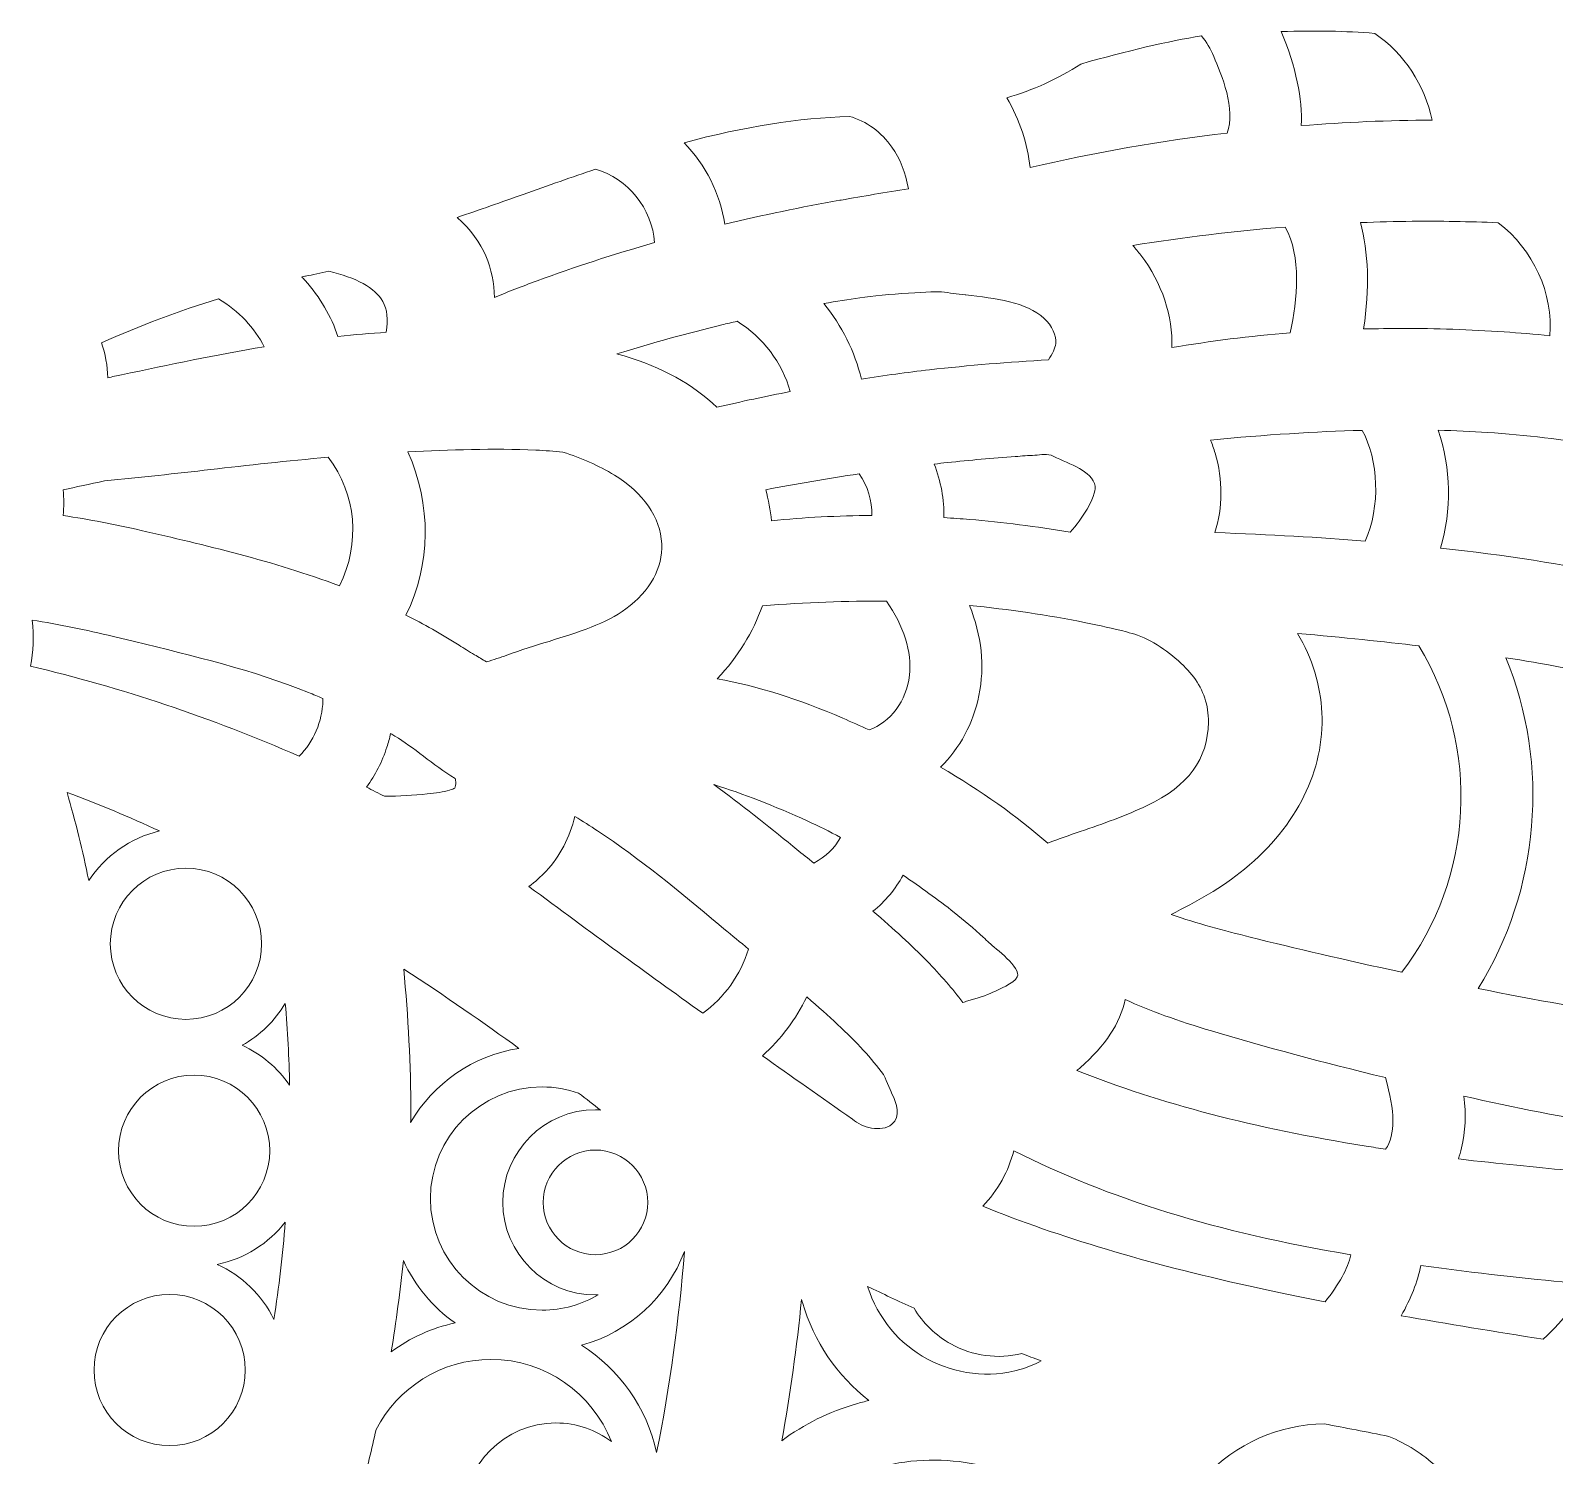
# Model space of a CAD drawing. Header units: millimetres. Extents: x -1647 to 2455, y -685 to 37.
# Drawn here: x 1349.3 to 1462.7, y -352.9 to -246.8 of the extents above; entities that cross this region are included whole.
import ezdxf

# ---------------------------------------------------------------- set-up
doc = ezdxf.new("R2010")
doc.units = ezdxf.units.MM
doc.header["$MEASUREMENT"] = 0
doc.layers.add('Layer 5', color=7, linetype='Continuous')

msp = doc.modelspace()

# ---------------------------------------------------------------- linework, layer by layer
at = {"layer": 'Layer 5', "lineweight": 0}
for points, knots in [([(1436.45, -247.22), (1436.82, -247.67), (1437.13, -248.18), (1437.37, -248.75), (1437.37, -248.75), (1437.37, -248.75), (1437.37, -248.75), (1437.92, -250.07), (1439.04, -252.71), (1438.35, -254.45), (1433.42, -255.04), (1428.5, -255.9), (1423.7, -257.02), (1423.51, -255.28), (1422.91, -253.47), (1421.96, -251.82), (1423.91, -251.27), (1425.75, -250.42), (1427.46, -249.31), (1430.89, -248.34), (1434.05, -247.6), (1436.45, -247.22)], [0, 0, 0, 0, 1, 1, 1, 2, 2, 2, 3, 3, 3, 4, 4, 4, 5, 5, 5, 6, 6, 6, 7, 7, 7, 7]), ([(1449.35, -247.03), (1451.55, -248.55), (1453.08, -250.89), (1453.61, -253.48), (1450.4, -253.5), (1447.13, -253.65), (1443.88, -253.9), (1443.98, -251.9), (1443.48, -249.56), (1442.39, -246.9), (1444.9, -246.81), (1447.18, -246.86), (1449.35, -247.03)], [0, 0, 0, 0, 1, 1, 1, 2, 2, 2, 3, 3, 3, 4, 4, 4, 4]), ([(1409.62, -259.44), (1409.62, -259.44), (1409.52, -259.46), (1409.52, -259.46), (1406.68, -259.96), (1403.81, -260.56), (1400.96, -261.24), (1400.6, -258.94), (1399.54, -256.83), (1397.93, -255.17), (1402.49, -253.96), (1406.45, -253.34), (1410.24, -253.21), (1411.5, -253.56), (1412.64, -254.39), (1413.41, -255.5), (1414.01, -256.36), (1414.43, -257.43), (1414.64, -258.61), (1412.94, -258.86), (1411.26, -259.16), (1409.62, -259.44)], [0, 0, 0, 0, 1, 1, 1, 2, 2, 2, 3, 3, 3, 4, 4, 4, 5, 5, 5, 6, 6, 6, 7, 7, 7, 7]), ([(1385.95, -259.02), (1387.86, -258.34), (1389.59, -257.73), (1391.33, -257.15), (1393.76, -257.83), (1395.55, -260.07), (1395.74, -262.61), (1392.67, -263.49), (1389.74, -264.44), (1387, -265.45), (1385.85, -265.88), (1384.79, -266.29), (1383.82, -266.69), (1383.75, -264.53), (1383.09, -262.6), (1381.05, -260.73), (1382.71, -260.17), (1384.35, -259.59), (1385.95, -259.02)], [0, 0, 0, 0, 1, 1, 1, 2, 2, 2, 3, 3, 3, 4, 4, 4, 5, 5, 5, 6, 6, 6, 6]), ([(1442.68, -261.45), (1443.92, -263.66), (1443.57, -266.84), (1443.06, -269.33), (1440.05, -269.57), (1437.09, -269.94), (1434.24, -270.43), (1434.33, -268.08), (1433.52, -265.64), (1431.94, -263.55), (1431.75, -263.3), (1431.55, -263.06), (1431.34, -262.82), (1435.1, -262.21), (1438.9, -261.75), (1442.68, -261.45)], [0, 0, 0, 0, 1, 1, 1, 2, 2, 2, 3, 3, 3, 4, 4, 4, 5, 5, 5, 5]), ([(1462.38, -269.55), (1461.25, -269.43), (1460.11, -269.33), (1458.98, -269.26), (1456.44, -269.09), (1453.89, -269), (1451.41, -269), (1450.48, -269), (1449.53, -269.02), (1448.52, -269.04), (1448.97, -265.98), (1448.89, -263.33), (1448.28, -261.12), (1449.61, -261.07), (1450.88, -261.04), (1452.13, -261.02), (1454.21, -261), (1456.36, -261.04), (1458.54, -261.13), (1461.16, -263.1), (1462.65, -266.43), (1462.38, -269.55)], [0, 0, 0, 0, 1, 1, 1, 2, 2, 2, 3, 3, 3, 4, 4, 4, 5, 5, 5, 6, 6, 6, 7, 7, 7, 7]), ([(1369.71, -265.12), (1369.71, -265.12), (1369.74, -265.11), (1369.74, -265.11), (1370.3, -265), (1370.89, -264.89), (1371.48, -264.74), (1373.52, -265.2), (1374.94, -266), (1375.5, -266.99), (1375.83, -267.57), (1375.92, -268.34), (1375.76, -269.29), (1374.6, -269.36), (1373.42, -269.46), (1372.16, -269.6), (1371.67, -268.11), (1370.84, -266.68), (1369.72, -265.42), (1369.64, -265.33), (1369.56, -265.25), (1369.48, -265.16), (1369.56, -265.15), (1369.63, -265.13), (1369.71, -265.12)], [0, 0, 0, 0, 1, 1, 1, 2, 2, 2, 3, 3, 3, 4, 4, 4, 5, 5, 5, 6, 6, 6, 7, 7, 7, 8, 8, 8, 8]), ([(1418.9, -266.5), (1421.12, -266.76), (1423.41, -267.03), (1424.74, -268.25), (1425.33, -268.79), (1425.68, -269.56), (1425.6, -270.13), (1425.56, -270.47), (1425.35, -270.88), (1425.07, -271.34), (1422.12, -271.5), (1419.14, -271.75), (1416.21, -272.08), (1414.55, -272.27), (1412.84, -272.5), (1411.13, -272.77), (1410.65, -270.72), (1409.69, -268.8), (1408.34, -267.15), (1409.27, -266.99), (1410.16, -266.84), (1411.02, -266.71), (1412.79, -266.44), (1416.86, -266.23), (1417.1, -266.27), (1417.68, -266.36), (1418.28, -266.43), (1418.85, -266.49), (1418.85, -266.49), (1418.9, -266.5), (1418.9, -266.5)], [0, 0, 0, 0, 1, 1, 1, 2, 2, 2, 3, 3, 3, 4, 4, 4, 5, 5, 5, 6, 6, 6, 7, 7, 7, 8, 8, 8, 9, 9, 9, 10, 10, 10, 10]), ([(1363.28, -266.79), (1364.77, -267.69), (1365.99, -268.98), (1366.68, -270.37), (1363.14, -270.95), (1359.63, -271.69), (1356.05, -272.46), (1355.71, -272.53), (1355.38, -272.6), (1355.04, -272.67), (1355.01, -271.78), (1354.85, -270.9), (1354.56, -270.07), (1357.44, -268.79), (1360.37, -267.69), (1363.28, -266.79)], [0, 0, 0, 0, 1, 1, 1, 2, 2, 2, 3, 3, 3, 4, 4, 4, 5, 5, 5, 5]), ([(1400.74, -268.74), (1401.12, -268.64), (1401.5, -268.56), (1401.88, -268.47), (1401.88, -268.47), (1401.88, -268.47), (1401.88, -268.47), (1403.8, -269.63), (1405.25, -271.55), (1405.83, -273.7), (1404.03, -274.05), (1402.21, -274.44), (1400.38, -274.87), (1398.6, -273.17), (1396.28, -271.89), (1393.48, -271.05), (1393.3, -271), (1393.12, -270.95), (1392.94, -270.89), (1395.63, -270.06), (1398.2, -269.35), (1400.74, -268.74)], [0, 0, 0, 0, 1, 1, 1, 2, 2, 2, 3, 3, 3, 4, 4, 4, 5, 5, 5, 6, 6, 6, 7, 7, 7, 7]), ([(1448.4, -276.59), (1449.66, -278.74), (1449.77, -282.31), (1448.64, -284.83), (1445.23, -284.56), (1441.62, -284.36), (1437.44, -284.2), (1438.04, -282.36), (1438.06, -280.28), (1437.46, -278.29), (1437.37, -277.96), (1437.25, -277.63), (1437.11, -277.31), (1441.23, -276.92), (1444.94, -276.68), (1448.4, -276.59)], [0, 0, 0, 0, 1, 1, 1, 2, 2, 2, 3, 3, 3, 4, 4, 4, 5, 5, 5, 5]), ([(1466.09, -277.76), (1467.97, -280.53), (1468.54, -284.2), (1467.63, -287.43), (1463.43, -286.56), (1459.03, -285.88), (1454.24, -285.35), (1455.09, -282.56), (1455.02, -279.39), (1454.07, -276.58), (1455.32, -276.62), (1456.55, -276.67), (1457.73, -276.75), (1460.61, -276.93), (1463.42, -277.27), (1466.09, -277.76)], [0, 0, 0, 0, 1, 1, 1, 2, 2, 2, 3, 3, 3, 4, 4, 4, 5, 5, 5, 5]), ([(1377.37, -278.19), (1380.48, -278.04), (1383.74, -277.92), (1386.91, -278.06), (1387.58, -278.09), (1388.26, -278.14), (1388.92, -278.21), (1390.29, -278.64), (1391.55, -279.2), (1392.75, -279.93), (1394.9, -281.23), (1396.18, -283.09), (1396.27, -285.03), (1396.36, -286.83), (1395.41, -288.55), (1393.6, -289.89), (1392.14, -290.98), (1390.07, -291.62), (1387.88, -292.3), (1386.86, -292.61), (1385.8, -292.94), (1384.75, -293.33), (1384.26, -293.51), (1383.75, -293.67), (1383.22, -293.83), (1382.93, -293.65), (1382.63, -293.47), (1382.34, -293.3), (1381.94, -293.06), (1381.55, -292.82), (1381.18, -292.59), (1379.85, -291.75), (1378.55, -291.01), (1377.23, -290.34), (1379.1, -286.58), (1379.14, -282.12), (1377.37, -278.19)], [0, 0, 0, 0, 1, 1, 1, 2, 2, 2, 3, 3, 3, 4, 4, 4, 5, 5, 5, 6, 6, 6, 7, 7, 7, 8, 8, 8, 9, 9, 9, 10, 10, 10, 11, 11, 11, 12, 12, 12, 12]), ([(1351.71, -281.02), (1352.67, -280.81), (1353.68, -280.59), (1354.8, -280.35), (1357.45, -280.1), (1360.11, -279.8), (1362.7, -279.51), (1365.39, -279.2), (1368.42, -278.86), (1371.45, -278.59), (1373.55, -281.36), (1373.85, -285), (1372.28, -288.17), (1367.37, -286.31), (1362.14, -285.11), (1357.51, -284.04), (1355.59, -283.6), (1353.64, -283.22), (1351.71, -282.93), (1351.78, -282.3), (1351.78, -281.65), (1351.71, -281.02)], [0, 0, 0, 0, 1, 1, 1, 2, 2, 2, 3, 3, 3, 4, 4, 4, 5, 5, 5, 6, 6, 6, 7, 7, 7, 7]), ([(1427.94, -282.45), (1427.57, -283.06), (1427.15, -283.64), (1426.67, -284.18), (1424.15, -283.75), (1421.63, -283.42), (1419.18, -283.22), (1418.57, -283.17), (1417.94, -283.13), (1417.28, -283.09), (1417.3, -281.75), (1417.05, -280.38), (1416.56, -279.1), (1416.88, -279.06), (1417.2, -279.03), (1417.52, -278.99), (1419.21, -278.81), (1420.89, -278.66), (1422.59, -278.54), (1423.08, -278.5), (1423.56, -278.47), (1424.05, -278.44), (1424.51, -278.41), (1424.99, -278.3), (1425.41, -278.51), (1426.06, -278.84), (1426.75, -279.08), (1427.38, -279.44), (1427.85, -279.71), (1428.47, -280.17), (1428.54, -280.75), (1428.56, -280.92), (1428.54, -281.42), (1427.94, -282.45)], [0, 0, 0, 0, 1, 1, 1, 2, 2, 2, 3, 3, 3, 4, 4, 4, 5, 5, 5, 6, 6, 6, 7, 7, 7, 8, 8, 8, 9, 9, 9, 10, 10, 10, 11, 11, 11, 11]), ([(1404.01, -281.01), (1406.27, -280.57), (1408.6, -280.18), (1410.97, -279.83), (1411.6, -280.74), (1411.94, -281.85), (1411.92, -282.93), (1409.37, -282.94), (1406.86, -283.07), (1404.44, -283.32), (1404.36, -282.53), (1404.21, -281.76), (1404.01, -281.01)], [0, 0, 0, 0, 1, 1, 1, 2, 2, 2, 3, 3, 3, 4, 4, 4, 4]), ([(1412.99, -289.32), (1414.29, -291.14), (1414.9, -293.08), (1414.71, -294.83), (1414.5, -296.72), (1413.29, -298.34), (1411.7, -298.9), (1411.06, -298.59), (1410.4, -298.3), (1409.74, -298.02), (1406.44, -296.59), (1403.36, -295.63), (1400.4, -295.08), (1401.96, -293.44), (1403.08, -291.62), (1403.76, -289.66), (1407.02, -289.39), (1410.05, -289.28), (1412.99, -289.32)], [0, 0, 0, 0, 1, 1, 1, 2, 2, 2, 3, 3, 3, 4, 4, 4, 5, 5, 5, 6, 6, 6, 6]), ([(1436.96, -298.32), (1436.93, -301.08), (1435.48, -303.05), (1432.4, -304.53), (1430.86, -305.27), (1429.12, -305.88), (1427.43, -306.46), (1426.64, -306.74), (1425.82, -307.02), (1425, -307.33), (1422.71, -305.32), (1420.03, -303.42), (1417.02, -301.67), (1418.47, -300.24), (1419.47, -298.4), (1419.88, -296.34), (1420.33, -294.15), (1420.09, -291.9), (1419.18, -289.63), (1422.09, -289.91), (1424.99, -290.34), (1427.83, -290.91), (1428.85, -291.12), (1429.87, -291.34), (1430.87, -291.6), (1431.15, -291.67), (1431.42, -291.75), (1431.69, -291.84), (1433.01, -292.32), (1434.31, -293.3), (1435.29, -294.29), (1436.13, -295.15), (1436.73, -296.2), (1436.9, -297.4), (1436.95, -297.7), (1436.97, -298.01), (1436.96, -298.32)], [0, 0, 0, 0, 1, 1, 1, 2, 2, 2, 3, 3, 3, 4, 4, 4, 5, 5, 5, 6, 6, 6, 7, 7, 7, 8, 8, 8, 9, 9, 9, 10, 10, 10, 11, 11, 11, 12, 12, 12, 12]), ([(1349.4, -290.72), (1351.38, -291.03), (1353.41, -291.44), (1355.45, -291.94), (1355.45, -291.94), (1357.03, -292.32), (1357.03, -292.32), (1361.37, -293.37), (1365.85, -294.45), (1369.98, -296.11), (1370.33, -296.25), (1370.69, -296.4), (1371.05, -296.56), (1371.05, -296.61), (1371.05, -296.65), (1371.05, -296.7), (1371, -298.29), (1370.36, -299.77), (1369.28, -300.85), (1362.73, -297.99), (1356.01, -295.74), (1349.28, -294.15), (1349.51, -293.08), (1349.55, -291.92), (1349.4, -290.72)], [0, 0, 0, 0, 1, 1, 1, 2, 2, 2, 3, 3, 3, 4, 4, 4, 5, 5, 5, 6, 6, 6, 7, 7, 7, 8, 8, 8, 8]), ([(1439.66, -309.26), (1443.57, -306.02), (1445.61, -301.89), (1445.41, -297.63), (1445.32, -295.56), (1444.7, -293.55), (1443.6, -291.71), (1447.1, -292.02), (1449.97, -292.32), (1452.64, -292.64), (1457.24, -300.26), (1456.73, -309.89), (1451.37, -316.94), (1447.06, -316.01), (1443.45, -315.17), (1440.07, -314.32), (1438.15, -313.84), (1436.15, -313.32), (1434.19, -312.63), (1436.04, -311.71), (1437.96, -310.67), (1439.66, -309.26)], [0, 0, 0, 0, 1, 1, 1, 2, 2, 2, 3, 3, 3, 4, 4, 4, 5, 5, 5, 6, 6, 6, 7, 7, 7, 7]), ([(1457.05, -318.14), (1461.62, -310.82), (1462.39, -301.49), (1459.11, -293.52), (1461.89, -293.96), (1464.48, -294.44), (1466.99, -294.98), (1468.78, -295.38), (1470.51, -295.79), (1472.13, -296.22), (1474.86, -298.96), (1476.84, -302.94), (1477.72, -307.45), (1478.1, -309.38), (1479.11, -315.85), (1476.86, -319.93), (1476.53, -319.97), (1476.21, -320.01), (1475.91, -320.05), (1474.88, -320.17), (1474.1, -320.27), (1473.54, -320.35), (1472.26, -320.36), (1470.95, -320.3), (1469.65, -320.18), (1465.41, -319.79), (1461.26, -319.01), (1457.05, -318.14)], [0, 0, 0, 0, 1, 1, 1, 2, 2, 2, 3, 3, 3, 4, 4, 4, 5, 5, 5, 6, 6, 6, 7, 7, 7, 8, 8, 8, 9, 9, 9, 9]), ([(1376.41, -299.35), (1377.08, -299.76), (1377.79, -300.29), (1378.53, -300.85), (1379.29, -301.42), (1380.06, -302), (1380.89, -302.52), (1380.9, -302.57), (1380.92, -302.62), (1380.92, -302.64), (1380.94, -302.89), (1380.95, -302.91), (1380.87, -303.24), (1380.79, -303.27), (1380.66, -303.33), (1380.47, -303.38), (1380.02, -303.52), (1379.45, -303.59), (1378.81, -303.66), (1377.8, -303.77), (1376.74, -303.83), (1375.64, -303.84), (1375.19, -303.61), (1374.74, -303.38), (1374.29, -303.16), (1374.95, -302.26), (1375.46, -301.26), (1375.81, -300.19), (1375.92, -299.86), (1376.01, -299.51), (1376.09, -299.16), (1376.2, -299.23), (1376.3, -299.29), (1376.41, -299.35)], [0, 0, 0, 0, 1, 1, 1, 2, 2, 2, 3, 3, 3, 4, 4, 4, 5, 5, 5, 6, 6, 6, 7, 7, 7, 8, 8, 8, 9, 9, 9, 10, 10, 10, 11, 11, 11, 11]), ([(1353.62, -310.12), (1353.17, -307.91), (1352.63, -305.72), (1352, -303.55), (1354.37, -304.43), (1356.66, -305.39), (1358.89, -306.42), (1356.7, -306.93), (1354.82, -308.29), (1353.62, -310.12)], [0, 0, 0, 0, 1, 1, 1, 2, 2, 2, 3, 3, 3, 3]), ([(1407.15, -305.69), (1407.95, -306.06), (1408.75, -306.46), (1409.58, -306.9), (1409.18, -307.66), (1408.47, -308.34), (1407.59, -308.81), (1407.17, -308.47), (1406.74, -308.13), (1406.32, -307.79), (1406.32, -307.79), (1406.03, -307.55), (1406.03, -307.55), (1404.13, -306.01), (1402.19, -304.45), (1400.16, -302.97), (1402.32, -303.64), (1404.63, -304.55), (1407.15, -305.69)], [0, 0, 0, 0, 1, 1, 1, 2, 2, 2, 3, 3, 3, 4, 4, 4, 5, 5, 5, 6, 6, 6, 6]), ([(1400.51, -313.38), (1400.51, -313.38), (1400.9, -313.7), (1400.9, -313.7), (1401.5, -314.21), (1402.12, -314.71), (1402.73, -315.21), (1402.15, -317.13), (1400.92, -318.85), (1399.32, -319.99), (1395.14, -317), (1390.99, -313.97), (1386.38, -310.55), (1386.85, -310.21), (1387.27, -309.83), (1387.66, -309.42), (1388.69, -308.31), (1389.43, -306.88), (1389.8, -305.34), (1390.39, -305.7), (1390.95, -306.05), (1391.5, -306.41), (1394.65, -308.48), (1397.62, -310.97), (1400.51, -313.38)], [0, 0, 0, 0, 1, 1, 1, 2, 2, 2, 3, 3, 3, 4, 4, 4, 5, 5, 5, 6, 6, 6, 7, 7, 7, 8, 8, 8, 8]), ([(1360.85, -320.45), (1357.75, -320.45), (1355.22, -317.93), (1355.22, -314.82), (1355.22, -311.72), (1357.75, -309.19), (1360.85, -309.19), (1363.96, -309.19), (1366.48, -311.72), (1366.48, -314.82), (1366.48, -317.93), (1363.96, -320.45), (1360.85, -320.45)], [0, 0, 0, 0, 1, 1, 1, 2, 2, 2, 3, 3, 3, 4, 4, 4, 4]), ([(1420.21, -314.34), (1420.36, -314.47), (1420.5, -314.61), (1420.64, -314.74), (1421.06, -315.14), (1423.07, -316.61), (1422.73, -317.29), (1422.47, -317.79), (1421.37, -318.21), (1420.92, -318.43), (1420.41, -318.68), (1419.75, -318.87), (1419.05, -319.08), (1418.93, -319.11), (1418.81, -319.15), (1418.69, -319.19), (1417.92, -318.17), (1417.04, -317.16), (1416.01, -316.1), (1414.87, -314.94), (1413.57, -313.75), (1411.99, -312.4), (1412.92, -311.65), (1413.67, -310.75), (1414.24, -309.72), (1415.54, -310.6), (1416.8, -311.53), (1418.05, -312.49), (1418.78, -313.06), (1419.51, -313.69), (1420.21, -314.34)], [0, 0, 0, 0, 1, 1, 1, 2, 2, 2, 3, 3, 3, 4, 4, 4, 5, 5, 5, 6, 6, 6, 7, 7, 7, 8, 8, 8, 9, 9, 9, 10, 10, 10, 10]), ([(1377.58, -328.12), (1377.58, -327.88), (1377.59, -327.64), (1377.59, -327.41), (1377.59, -323.86), (1377.41, -320.26), (1377.06, -316.7), (1380.16, -318.71), (1383.05, -320.73), (1385.64, -322.61), (1382.2, -323.14), (1379.27, -325.22), (1377.58, -328.12)], [0, 0, 0, 0, 1, 1, 1, 2, 2, 2, 3, 3, 3, 4, 4, 4, 4]), ([(1412.77, -324.55), (1412.88, -324.7), (1413.28, -325.7), (1413.41, -325.99), (1413.75, -326.69), (1414.11, -327.7), (1413.41, -328.26), (1412.6, -328.9), (1411.16, -328.5), (1410.48, -327.89), (1408.12, -326.24), (1405.91, -324.69), (1403.76, -323.16), (1405.14, -321.92), (1406.26, -320.43), (1407.06, -318.78), (1407.95, -319.53), (1408.68, -320.19), (1409.36, -320.82), (1410.8, -322.17), (1411.88, -323.35), (1412.77, -324.55)], [0, 0, 0, 0, 1, 1, 1, 2, 2, 2, 3, 3, 3, 4, 4, 4, 5, 5, 5, 6, 6, 6, 7, 7, 7, 7]), ([(1365.03, -322.38), (1366.36, -321.64), (1367.47, -320.56), (1368.25, -319.26), (1368.42, -321.28), (1368.53, -323.32), (1368.57, -325.35), (1367.68, -324.06), (1366.46, -323.03), (1365.03, -322.38)], [0, 0, 0, 0, 1, 1, 1, 2, 2, 2, 3, 3, 3, 3]), ([(1427.17, -324.26), (1427.25, -324.19), (1427.34, -324.12), (1427.42, -324.05), (1429.31, -322.39), (1430.38, -320.77), (1430.77, -318.97), (1432.61, -319.81), (1434.69, -320.56), (1437.19, -321.31), (1441.2, -322.51), (1445.44, -323.64), (1450.14, -324.79), (1450.87, -327.26), (1450.88, -329.05), (1450.16, -330.12), (1449.68, -330.04), (1449.19, -329.97), (1448.71, -329.89), (1440.42, -328.57), (1433.36, -326.72), (1427.17, -324.26)], [0, 0, 0, 0, 1, 1, 1, 2, 2, 2, 3, 3, 3, 4, 4, 4, 5, 5, 5, 6, 6, 6, 7, 7, 7, 7]), ([(1355.83, -330.23), (1355.83, -327.13), (1358.35, -324.6), (1361.46, -324.6), (1364.56, -324.6), (1367.09, -327.13), (1367.09, -330.23), (1367.09, -333.34), (1364.56, -335.86), (1361.46, -335.86), (1358.35, -335.86), (1355.83, -333.34), (1355.83, -330.23)], [0, 0, 0, 0, 1, 1, 1, 2, 2, 2, 3, 3, 3, 4, 4, 4, 4]), ([(1387.36, -325.48), (1388.31, -325.48), (1389.23, -325.64), (1390.08, -325.94), (1390.65, -326.38), (1391.19, -326.8), (1391.71, -327.2), (1391.58, -327.2), (1391.46, -327.18), (1391.34, -327.18), (1387.54, -327.18), (1384.44, -330.28), (1384.44, -334.08), (1384.44, -337.88), (1387.54, -340.97), (1391.34, -340.97), (1391.41, -340.97), (1391.48, -340.96), (1391.55, -340.96), (1390.32, -341.68), (1388.89, -342.1), (1387.36, -342.1), (1382.78, -342.1), (1379.05, -338.37), (1379.05, -333.79), (1379.05, -329.21), (1382.78, -325.48), (1387.36, -325.48)], [0, 0, 0, 0, 1, 1, 1, 2, 2, 2, 3, 3, 3, 4, 4, 4, 5, 5, 5, 6, 6, 6, 7, 7, 7, 8, 8, 8, 9, 9, 9, 9]), ([(1463.58, -331.67), (1461.42, -331.47), (1458.63, -331.2), (1455.58, -330.84), (1455.67, -330.57), (1455.74, -330.3), (1455.81, -330.02), (1456.1, -328.82), (1456.16, -327.54), (1455.98, -326.16), (1459.79, -327.03), (1463.54, -327.81), (1467.3, -328.25), (1467.34, -328.46), (1467.37, -328.67), (1467.4, -328.89), (1467.56, -330.01), (1467.31, -331.08), (1466.71, -331.95), (1466.71, -331.95), (1463.58, -331.67), (1463.58, -331.67)], [0, 0, 0, 0, 1, 1, 1, 2, 2, 2, 3, 3, 3, 4, 4, 4, 5, 5, 5, 6, 6, 6, 7, 7, 7, 7]), ([(1391.34, -337.97), (1389.19, -337.97), (1387.44, -336.22), (1387.44, -334.08), (1387.44, -331.93), (1389.19, -330.18), (1391.34, -330.18), (1393.48, -330.18), (1395.23, -331.93), (1395.23, -334.08), (1395.23, -336.22), (1393.48, -337.97), (1391.34, -337.97)], [0, 0, 0, 0, 1, 1, 1, 2, 2, 2, 3, 3, 3, 4, 4, 4, 4]), ([(1420.17, -334.37), (1421.29, -333.19), (1422.11, -331.73), (1422.47, -330.23), (1429.58, -333.82), (1437.61, -336.3), (1447.57, -337.98), (1447.33, -339.02), (1446.7, -340.18), (1445.65, -341.48), (1443.58, -341.08), (1441.72, -340.69), (1439.96, -340.3), (1432.39, -338.62), (1425.9, -336.68), (1420.17, -334.37)], [0, 0, 0, 0, 1, 1, 1, 2, 2, 2, 3, 3, 3, 4, 4, 4, 5, 5, 5, 5]), ([(1363.17, -338.69), (1365.22, -338.28), (1367.01, -337.13), (1368.25, -335.54), (1368.06, -337.98), (1367.77, -340.39), (1367.4, -342.79), (1366.51, -340.98), (1365.01, -339.52), (1363.17, -338.69)], [0, 0, 0, 0, 1, 1, 1, 2, 2, 2, 3, 3, 3, 3]), ([(1397.96, -337.73), (1397.56, -342.78), (1396.88, -347.78), (1395.89, -352.71), (1395.17, -349.35), (1393.1, -346.49), (1390.29, -344.71), (1393.83, -343.76), (1396.69, -341.13), (1397.96, -337.73)], [0, 0, 0, 0, 1, 1, 1, 2, 2, 2, 3, 3, 3, 3]), ([(1380.89, -343.05), (1379.14, -343.43), (1377.53, -344.17), (1376.13, -345.2), (1376.5, -342.95), (1376.81, -340.68), (1377.04, -338.4), (1377.88, -340.28), (1379.22, -341.88), (1380.89, -343.05)], [0, 0, 0, 0, 1, 1, 1, 2, 2, 2, 3, 3, 3, 3]), ([(1451.31, -342.52), (1452.05, -341.24), (1452.53, -340), (1452.78, -338.78), (1456.88, -339.34), (1460.83, -339.76), (1463.87, -340.06), (1463.87, -340.06), (1464.89, -340.17), (1464.89, -340.17), (1464.54, -341.37), (1463.55, -342.72), (1461.89, -344.27), (1458.31, -343.7), (1454.79, -343.13), (1451.31, -342.52)], [0, 0, 0, 0, 1, 1, 1, 2, 2, 2, 3, 3, 3, 4, 4, 4, 5, 5, 5, 5]), ([(1411.6, -340.34), (1412.72, -340.88), (1413.87, -341.42), (1415.05, -341.96), (1415.71, -343.07), (1416.66, -343.99), (1417.8, -344.62), (1419.43, -345.52), (1421.29, -345.77), (1423.08, -345.33), (1423.3, -345.42), (1423.52, -345.5), (1423.74, -345.59), (1423.99, -345.69), (1424.24, -345.78), (1424.51, -345.88), (1424.04, -346.14), (1423.54, -346.35), (1423.02, -346.5), (1418.17, -347.89), (1413.09, -345.14), (1411.6, -340.34)], [0, 0, 0, 0, 1, 1, 1, 2, 2, 2, 3, 3, 3, 4, 4, 4, 5, 5, 5, 6, 6, 6, 7, 7, 7, 7]), ([(1359.64, -340.93), (1362.74, -340.93), (1365.27, -343.46), (1365.27, -346.56), (1365.27, -349.67), (1362.74, -352.19), (1359.64, -352.19), (1356.53, -352.19), (1354.01, -349.67), (1354.01, -346.56), (1354.01, -343.46), (1356.53, -340.93), (1359.64, -340.93)], [0, 0, 0, 0, 1, 1, 1, 2, 2, 2, 3, 3, 3, 4, 4, 4, 4]), ([(1411.69, -348.83), (1411.37, -348.91), (1411.06, -348.99), (1410.76, -349.08), (1408.74, -349.66), (1406.87, -350.59), (1405.21, -351.82), (1405.84, -348.34), (1406.33, -344.82), (1406.68, -341.3), (1406.7, -341.38), (1406.72, -341.46), (1406.74, -341.54), (1406.74, -341.54), (1406.74, -341.54), (1406.75, -341.54), (1407.58, -344.43), (1409.33, -346.99), (1411.69, -348.83)], [0, 0, 0, 0, 1, 1, 1, 2, 2, 2, 3, 3, 3, 4, 4, 4, 5, 5, 5, 6, 6, 6, 6]), ([(1383.56, -345.77), (1387.63, -345.77), (1391.12, -348.31), (1392.52, -351.89), (1391.37, -351.02), (1389.94, -350.5), (1388.39, -350.5), (1384.59, -350.5), (1381.5, -353.59), (1381.5, -357.39), (1381.5, -360.86), (1384.07, -363.72), (1387.39, -364.21), (1386.22, -364.72), (1384.92, -365), (1383.56, -365), (1378.26, -365), (1373.94, -360.69), (1373.94, -355.38), (1373.94, -355.37), (1373.94, -355.35), (1373.94, -355.34), (1374.33, -353.9), (1374.69, -352.44), (1375.01, -350.98), (1376.62, -347.89), (1379.85, -345.77), (1383.56, -345.77)], [0, 0, 0, 0, 1, 1, 1, 2, 2, 2, 3, 3, 3, 4, 4, 4, 5, 5, 5, 6, 6, 6, 7, 7, 7, 8, 8, 8, 9, 9, 9, 9]), ([(1429.17, -379.89), (1430.3, -376.45), (1431.32, -372.96), (1432.22, -369.48), (1432.73, -370.14), (1433.3, -370.76), (1433.92, -371.33), (1436.27, -373.47), (1439.32, -374.58), (1442.5, -374.43), (1445.68, -374.29), (1448.62, -372.91), (1450.76, -370.57), (1452.57, -368.59), (1453.49, -366.02), (1453.37, -363.35), (1453.25, -360.67), (1452.1, -358.2), (1450.12, -356.39), (1448.43, -354.85), (1446.25, -354.07), (1443.98, -354.17), (1441.7, -354.27), (1439.61, -355.26), (1438.07, -356.94), (1436.75, -358.38), (1436.07, -360.25), (1436.16, -362.21), (1436.25, -364.16), (1437.09, -365.96), (1438.54, -367.28), (1439.03, -367.73), (1439.67, -367.96), (1440.34, -367.93), (1441, -367.9), (1441.62, -367.61), (1442.07, -367.12), (1442.52, -366.63), (1442.75, -365.99), (1442.72, -365.32), (1442.69, -364.66), (1442.4, -364.04), (1441.91, -363.59), (1441.45, -363.17), (1441.18, -362.6), (1441.16, -361.98), (1441.13, -361.36), (1441.34, -360.77), (1441.76, -360.31), (1442.4, -359.61), (1443.27, -359.21), (1444.21, -359.17), (1445.14, -359.12), (1446.05, -359.45), (1446.74, -360.08), (1447.74, -360.99), (1448.32, -362.23), (1448.38, -363.57), (1448.44, -364.92), (1447.97, -366.2), (1447.07, -367.2), (1445.82, -368.56), (1444.12, -369.36), (1442.27, -369.44), (1440.43, -369.53), (1438.66, -368.88), (1437.29, -367.64), (1435.27, -365.79), (1434.18, -363.17), (1434.29, -360.42), (1434.46, -359.53), (1434.64, -358.62), (1434.8, -357.71), (1435.22, -356.53), (1435.86, -355.46), (1436.7, -354.54), (1438.97, -352.05), (1442.21, -350.61), (1445.59, -350.57), (1447.14, -350.86), (1448.74, -351.17), (1450.4, -351.5), (1451.71, -352.04), (1452.91, -352.8), (1453.96, -353.76), (1457.09, -356.62), (1458.92, -360.53), (1459.12, -364.77), (1459.31, -369.01), (1457.84, -373.08), (1454.97, -376.21), (1448.4, -383.41), (1437.43, -384.93), (1429.17, -379.89)], [0, 0, 0, 0, 1, 1, 1, 2, 2, 2, 3, 3, 3, 4, 4, 4, 5, 5, 5, 6, 6, 6, 7, 7, 7, 8, 8, 8, 9, 9, 9, 10, 10, 10, 11, 11, 11, 12, 12, 12, 13, 13, 13, 14, 14, 14, 15, 15, 15, 16, 16, 16, 17, 17, 17, 18, 18, 18, 19, 19, 19, 20, 20, 20, 21, 21, 21, 22, 22, 22, 23, 23, 23, 24, 24, 24, 25, 25, 25, 26, 26, 26, 27, 27, 27, 28, 28, 28, 29, 29, 29, 30, 30, 30, 31, 31, 31, 31]), ([(1404.83, -359.71), (1406.41, -356.85), (1409, -354.78), (1412.14, -353.88), (1416.85, -352.53), (1421.95, -353.44), (1425.91, -356.33), (1425.43, -358.92), (1424.89, -361.5), (1424.29, -364.04), (1423.41, -362.08), (1421.92, -360.46), (1420.01, -359.39), (1417.66, -358.1), (1414.95, -357.79), (1412.37, -358.53), (1410.19, -359.16), (1408.37, -360.61), (1407.27, -362.6), (1406.17, -364.59), (1405.91, -366.9), (1406.54, -369.09), (1407.08, -370.96), (1408.32, -372.52), (1410.03, -373.47), (1411.74, -374.41), (1413.72, -374.64), (1415.6, -374.1), (1416.92, -373.72), (1417.69, -372.33), (1417.31, -371), (1417.13, -370.36), (1416.7, -369.83), (1416.12, -369.51), (1415.53, -369.18), (1414.86, -369.11), (1414.22, -369.29), (1413.62, -369.46), (1412.99, -369.39), (1412.45, -369.09), (1411.91, -368.79), (1411.52, -368.3), (1411.34, -367.7), (1411.08, -366.8), (1411.19, -365.84), (1411.65, -365.02), (1412.1, -364.2), (1412.85, -363.6), (1413.76, -363.34), (1416.43, -362.57), (1419.22, -364.12), (1419.99, -366.78), (1421.04, -370.45), (1418.92, -374.29), (1415.25, -375.34), (1410.34, -376.76), (1405.19, -373.91), (1403.78, -369), (1403.78, -369), (1403.78, -369), (1403.78, -369), (1402.88, -365.86), (1403.25, -362.56), (1404.83, -359.71)], [0, 0, 0, 0, 1, 1, 1, 2, 2, 2, 3, 3, 3, 4, 4, 4, 5, 5, 5, 6, 6, 6, 7, 7, 7, 8, 8, 8, 9, 9, 9, 10, 10, 10, 11, 11, 11, 12, 12, 12, 13, 13, 13, 14, 14, 14, 15, 15, 15, 16, 16, 16, 17, 17, 17, 18, 18, 18, 19, 19, 19, 20, 20, 20, 21, 21, 21, 21])]:
    msp.add_open_spline(points, degree=3, knots=knots, dxfattribs=at)

doc.saveas('drawing.dxf')
